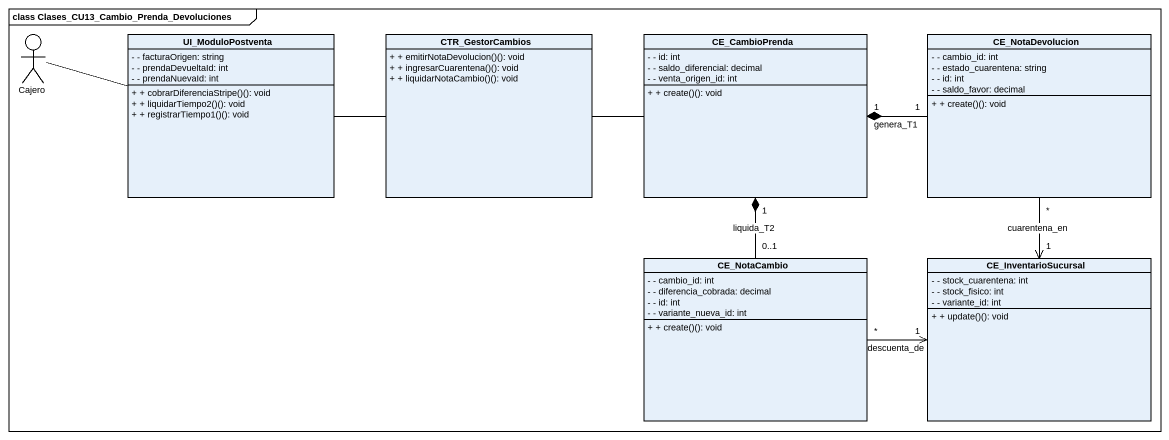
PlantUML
@startuml
mainframe class Clases_CU13_Cambio_Prenda_Devoluciones
allowmixing
hide circle
hide empty members
skinparam classAttributeIconSize 0
actor Cajero
class UI_ModuloPostventa {
  - - facturaOrigen: string
  - - prendaDevueltaId: int
  - - prendaNuevaId: int
  + + cobrarDiferenciaStripe()(): void
  + + liquidarTiempo2()(): void
  + + registrarTiempo1()(): void
}
class CTR_GestorCambios {
  + + emitirNotaDevolucion()(): void
  + + ingresarCuarentena()(): void
  + + liquidarNotaCambio()(): void
}
class CE_CambioPrenda {
  - - id: int
  - - saldo_diferencial: decimal
  - - venta_origen_id: int
  + + create()(): void
}
class CE_NotaDevolucion {
  - - cambio_id: int
  - - estado_cuarentena: string
  - - id: int
  - - saldo_favor: decimal
  + + create()(): void
}
class CE_NotaCambio {
  - - cambio_id: int
  - - diferencia_cobrada: decimal
  - - id: int
  - - variante_nueva_id: int
  + + create()(): void
}
class CE_InventarioSucursal {
  - - stock_cuarentena: int
  - - stock_fisico: int
  - - variante_id: int
  + + update()(): void
}
Cajero -right- UI_ModuloPostventa
UI_ModuloPostventa -right- CTR_GestorCambios
CTR_GestorCambios -right- CE_CambioPrenda
CE_CambioPrenda "1" *-right- "1" CE_NotaDevolucion : genera_T1
CE_CambioPrenda "1" *-- "0..1" CE_NotaCambio : liquida_T2
CE_NotaDevolucion "*" --> "1" CE_InventarioSucursal : cuarentena_en
CE_NotaCambio "*" -right-> "1" CE_InventarioSucursal : descuenta_de
@enduml
